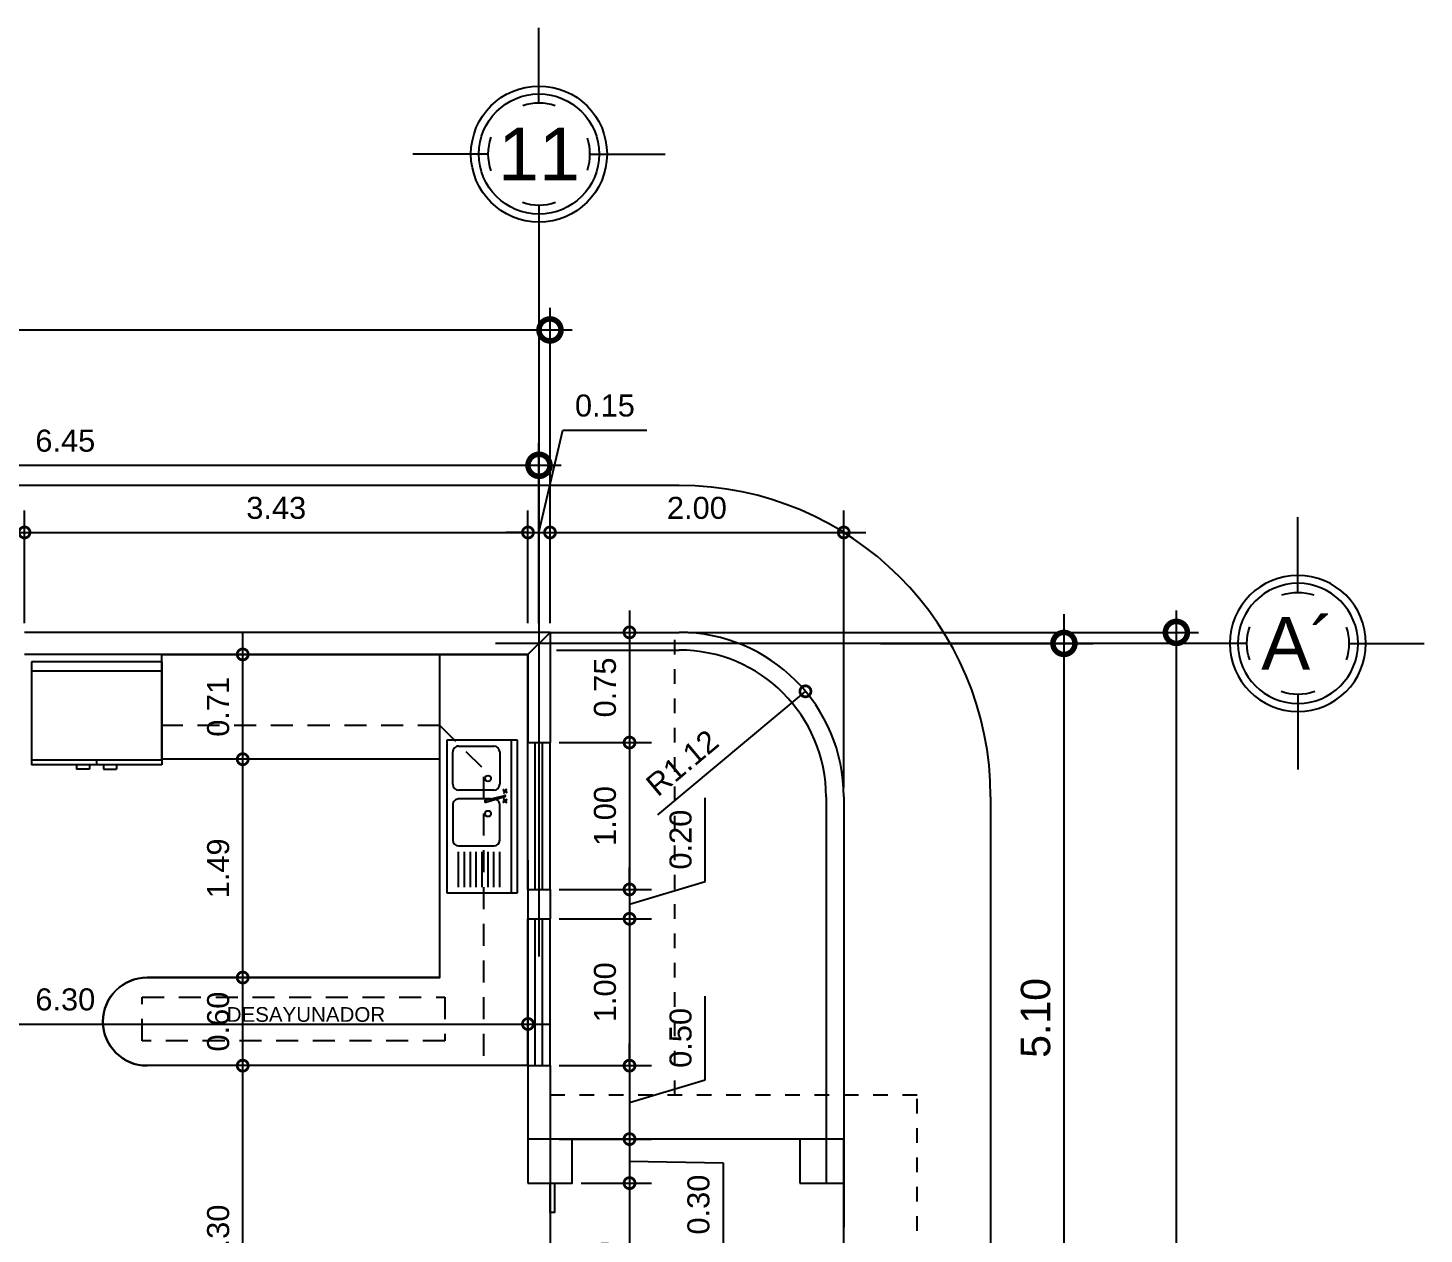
# Model space of a CAD drawing. Header units: inches. Extents: x -370 to 18, y -197 to 199.
# Drawn here: x -302.09 to -292.58, y 85.06 to 93.28 of the extents above; entities that cross this region are included whole.
import ezdxf
from ezdxf.enums import TextEntityAlignment as Align

# ---------------------------------------------------------------- set-up
doc = ezdxf.new("R2010")
doc.units = ezdxf.units.IN
doc.header["$MEASUREMENT"] = 0
doc.header["$PDMODE"] = 34
doc.header["$PDSIZE"] = 0.2
for name, pattern in [('CENTER2', [28.575, 19.05, -3.175, 3.175, -3.175]), ('DASHED', [0.75, 0.5, -0.25]), ('RAYITAS', [0.375, 0.25, -0.125])]:
    doc.linetypes.add(name, pattern=pattern)
for name, color, linetype in [('artefactos', 1, 'Continuous'), ('aux2', 194, 'Continuous'), ('MUEBLES', 7, 'Continuous')]:
    doc.layers.add(name, color=color, linetype=linetype)
doc.styles.get("Standard").update_dxf_attribs({"font": 'arial.ttf'})
doc.dimstyles.new('E100', dxfattribs={"dimtxt": 0.15, "dimasz": 0.15, "dimexe": 0.15, "dimexo": 0.0625, "dimgap": 0.09, "dimtad": 1, "dimzin": 0, "dimdsep": 46, "dimtxsty": 'Standard', "dimblk": 'DOTSMALL', "dimcen": 0.09, "dimdle": 0.15, "dimclrd": 1, "dimclre": 1, "dimclrt": 2, "dimazin": 0, "dimtfac": 1, "dimtofl": 0, "dimtmove": 1, "dimatfit": 1, "dimldrblk": 'OPEN90', "dimfxl": 1, "dimtolj": 1, "dimtzin": 0, "dimarcsym": 0})

# ---------------------------------------------------------------- blocks, each defined once
blk = doc.blocks.new('lp')
at = {"layer": 'artefactos', "color": 1}
for p, q in [((687.89, 606.665), (687.89, 605.365)), ((688.49, 606.665), (687.89, 606.665)), ((687.94, 606.665), (687.94, 605.365)), ((688.49, 605.365), (688.49, 606.665)), ((688.04, 606.215), (688.04, 605.915)), ((688.39, 606.265), (688.09, 606.265)), ((688.44, 605.915), (688.44, 606.215)), ((688.159, 605.892), (687.994, 605.844)), ((688.163, 605.876), (687.996, 605.835)), ((688.116, 605.865), (688.19, 605.865)), ((688.19, 605.865), (688.39, 605.865)), ((688.04, 605.465), (688.04, 605.74)), ((688.09, 605.79), (688.19, 605.79)), ((688.19, 605.79), (688.39, 605.79)), ((688.44, 605.74), (688.44, 605.465)), ((688.39, 605.415), (688.09, 605.415)), ((687.89, 605.365), (688.49, 605.365))]:
    blk.add_line(p, q, dxfattribs=at)
for centre, radius, start, end in [((688.09, 606.215), 0.05, 90, 180), ((688.39, 606.215), 0.05, 0, 90), ((687.995, 605.84), 0.00485, 105, 285), ((688.09, 605.915), 0.05, 180, 250.9242), ((688.161, 605.884), 0.00791, 282.4753, 107.5247), ((688.39, 605.915), 0.05, 270, 0), ((688.09, 605.74), 0.05, 90, 180), ((688.39, 605.74), 0.05, 0, 90), ((688.09, 605.465), 0.05, 180, 270), ((688.39, 605.465), 0.05, 270, 0)]:
    blk.add_arc(centre, radius, start, end, dxfattribs=at)
at = {"layer": 'aux2', "color": 1}
for p, q in [((688.04, 606.615), (688.04, 606.315)), ((688.04, 606.615), (688.04, 606.315)), ((688.04, 606.615), (688.04, 606.315)), ((688.04, 606.615), (688.04, 606.315)), ((688.09, 606.615), (688.09, 606.315)), ((688.14, 606.615), (688.14, 606.315)), ((688.19, 606.615), (688.19, 606.315)), ((688.24, 606.615), (688.24, 606.315)), ((688.29, 606.615), (688.29, 606.315)), ((688.34, 606.615), (688.34, 606.315)), ((688.39, 606.615), (688.39, 606.315)), ((687.988, 605.879), (687.98, 605.873)), ((687.991, 605.874), (687.983, 605.869)), ((687.984, 605.892), (687.989, 605.885)), ((687.988, 605.895), (687.993, 605.888)), ((687.997, 605.873), (688.002, 605.866)), ((688.007, 605.892), (687.999, 605.887)), ((688.001, 605.876), (688.006, 605.869)), ((688.01, 605.887), (688.002, 605.882)), ((687.988, 605.801), (687.98, 605.806)), ((687.991, 605.805), (687.983, 605.81)), ((687.984, 605.787), (687.989, 605.794)), ((687.988, 605.784), (687.993, 605.792)), ((687.997, 605.806), (688.002, 605.813)), ((688.007, 605.787), (687.999, 605.793)), ((688.001, 605.803), (688.006, 605.81)), ((688.01, 605.792), (688.002, 605.797))]:
    blk.add_line(p, q, dxfattribs=at)
for centre, radius in [((688.14, 605.99), 0.025), ((687.995, 605.88), 0.00381), ((687.995, 605.799), 0.00381), ((688.14, 605.69), 0.025)]:
    blk.add_circle(centre, radius, dxfattribs=at)
for centre, radius, start, end in [((687.982, 605.871), 0.00259, 125, 305), ((687.986, 605.894), 0.00259, 35, 215), ((687.984, 605.882), 0.0051, 312.2939, 27.7061), ((687.993, 605.87), 0.0051, 42.2939, 117.7061), ((687.997, 605.891), 0.0051, 222.2939, 297.7061), ((688.006, 605.879), 0.0051, 132.2939, 207.7061), ((688.004, 605.867), 0.00259, 215, 35), ((688.008, 605.89), 0.00259, 305, 125), ((687.982, 605.808), 0.00259, 55, 235), ((687.986, 605.786), 0.00259, 145, 325), ((687.984, 605.797), 0.0051, 332.2939, 47.7061), ((687.993, 605.809), 0.0051, 242.2939, 317.7061), ((687.997, 605.788), 0.0051, 62.2939, 137.7061), ((688.006, 605.801), 0.0051, 152.2939, 227.7061), ((688.004, 605.812), 0.00259, 325, 145), ((688.008, 605.79), 0.00259, 235, 55)]:
    blk.add_arc(centre, radius, start, end, dxfattribs=at)
blk = doc.blocks.new('A$C78C0248E')
at = {"layer": 'artefactos', "color": 2}
for p, q in [((0.2442, 0.2627), (-0.3245, 0.2627)), ((-0.3245, 0.2627), (-0.3245, -0.1859)), ((0.2442, 0.2627), (0.2442, -0.1859)), ((0.2442, 0.2227), (-0.3245, 0.2227)), ((0.2442, -0.1659), (-0.3245, -0.1659)), ((-0.0402, -0.1659), (-0.0402, -0.1859)), ((0.2442, -0.1859), (-0.3245, -0.1859)), ((-0.1274, -0.1859), (-0.1274, -0.2059)), ((-0.0712, -0.2059), (-0.1274, -0.2059)), ((-0.0712, -0.1859), (-0.0712, -0.2059)), ((-0.0091, -0.1859), (-0.0091, -0.2059)), ((-0.0091, -0.2059), (0.0471, -0.2059)), ((0.0471, -0.1859), (0.0471, -0.2059))]:
    blk.add_line(p, q, dxfattribs=at)
blk = doc.blocks.new('EJE NORTE NUEVO')
at = {"color": 8}
for p, q in [((0, 3.2523), (0, 3.7639)), ((-0.3472, 2.9051), (-0.8588, 2.9051)), ((0.3472, 2.9051), (0.8588, 2.9051))]:
    blk.add_line(p, q, dxfattribs=at)
at = {"color": 2, "linetype": 'CENTER2'}
blk.add_line((0, 2.5579), (0, -2.5579), dxfattribs=at)
at = {"color": 8}
blk.add_circle((0, 2.9051), 0.4631, dxfattribs=at)
at = {"color": 4}
blk.add_circle((0, 2.9051), 0.4093, dxfattribs=at)
at = {"color": 8}
for start, end in [(71.41612, 108.58388), (160.69933, 199.27842), (341.76936, 18.25289), (251.05257, 288.94743)]:
    blk.add_arc((0, 2.9051), 0.3472, start, end, dxfattribs=at)
at = {"color": 4}
blk.add_attdef('A', text='', height=0.3581, dxfattribs=at).set_placement((0, 2.9051), align=Align.MIDDLE_CENTER)
blk = doc.blocks.new('_DotSmall')
at = {"color": 0, "linetype": 'ByBlock', "const_width": 0.5}
blk.add_lwpolyline([(-0.0625, 0, 1), (0.0625, 0, 1)], format="xyb", close=True, dxfattribs=at)
blk = doc.blocks.new('*D471')
at = {"color": 1, "lineweight": -2, "transparency": 16777216}
for p, q in [((10.475, 9.0625), (10.475, 10.2878)), ((16.925, 9.0625), (16.925, 10.2878)), ((10.325, 10.1378), (17.075, 10.1378))]:
    blk.add_line(p, q, dxfattribs=at)
at = {"layer": 'DEFPOINTS', "color": 0, "transparency": 16777216}
for p in [(16.925, 10.1378), (10.475, 9), (16.925, 9)]:
    blk.add_point(p, dxfattribs=at)
at = {"color": 1, "lineweight": -2, "transparency": 16777216, "xscale": 0.3, "yscale": 0.3, "zscale": 0.3, "rotation": 180}
blk.add_blockref('_DotSmall', (10.475, 10.1378), dxfattribs=at)
at = {"color": 1, "lineweight": -2, "transparency": 16777216, "xscale": 0.3, "yscale": 0.3, "zscale": 0.3}
blk.add_blockref('_DotSmall', (16.925, 10.1378), dxfattribs=at)
at = {"color": 2, "transparency": 16777216, "insert": (13.7, 10.3044), "char_height": 0.15, "attachment_point": 5}
blk.add_mtext('\\A1;6.45', dxfattribs=at)
blk = doc.blocks.new('_Open90')
at = {"color": 0, "linetype": 'ByBlock', "lineweight": -2}
for p, q in [((0, 0), (-1, 0)), ((-0.5, 0.5), (0, 0)), ((0, 0), (-0.5, -0.5))]:
    blk.add_line(p, q, dxfattribs=at)
blk = doc.blocks.new('*D472')
at = {"color": 1, "lineweight": -2, "transparency": 16777216}
for p, q in [((0, 9.0625), (0, 11.2093)), ((17, 9.0625), (17, 11.2093)), ((-0.15, 11.0593), (17.15, 11.0593))]:
    blk.add_line(p, q, dxfattribs=at)
at = {"layer": 'DEFPOINTS', "color": 0, "transparency": 16777216}
for p in [(17, 11.0593), (0, 9), (17, 9)]:
    blk.add_point(p, dxfattribs=at)
at = {"color": 1, "lineweight": -2, "transparency": 16777216, "xscale": 0.3, "yscale": 0.3, "zscale": 0.3, "rotation": 180}
blk.add_blockref('_DotSmall', (0, 11.0593), dxfattribs=at)
at = {"color": 1, "lineweight": -2, "transparency": 16777216, "xscale": 0.3, "yscale": 0.3, "zscale": 0.3}
blk.add_blockref('_DotSmall', (17, 11.0593), dxfattribs=at)
at = {"color": 2, "transparency": 16777216, "insert": (8.5, 11.2259), "char_height": 0.15, "attachment_point": 5}
blk.add_mtext('\\A1;17.00', dxfattribs=at)
blk = doc.blocks.new('*D140')
at = {"color": 1, "lineweight": -2, "transparency": 16777216}
for p, q in [((-221.5145, 114.4091), (-221.5145, 108.9091)), ((-222.764, 114.2091), (-221.3145, 114.2091)), ((-222.764, 109.1091), (-221.3145, 109.1091))]:
    blk.add_line(p, q, dxfattribs=at)
at = {"layer": 'DEFPOINTS', "color": 0, "transparency": 16777216}
for p in [(-222.8265, 114.2091), (-222.8265, 109.1091), (-221.5145, 109.1091)]:
    blk.add_point(p, dxfattribs=at)
at = {"color": 1, "lineweight": -2, "transparency": 16777216, "xscale": 0.3, "yscale": 0.3, "zscale": 0.3}
for p, rotation in [((-221.5145, 114.2091), 90), ((-221.5145, 109.1091), 270)]:
    blk.add_blockref('_DotSmall', p, dxfattribs=dict(at, rotation=rotation))
at = {"color": 2, "transparency": 16777216, "insert": (-221.7066, 111.6591), "char_height": 0.2, "attachment_point": 5, "rotation": 90}
blk.add_mtext('\\A1;5.10', dxfattribs=at)
blk = doc.blocks.new('*D477')
at = {"color": 1, "lineweight": -2, "transparency": 16777216}
for p, q in [((21.2644, -0.15), (21.2644, 9.15)), ((17.9425, 9), (21.4144, 9)), ((19.0625, 0), (21.4144, 0))]:
    blk.add_line(p, q, dxfattribs=at)
at = {"layer": 'DEFPOINTS', "color": 0, "transparency": 16777216}
for p in [(17.88, 9), (21.2644, 9), (19, 0)]:
    blk.add_point(p, dxfattribs=at)
at = {"color": 1, "lineweight": -2, "transparency": 16777216, "xscale": 0.3, "yscale": 0.3, "zscale": 0.3}
for p, rotation in [((21.2644, 9), 90), ((21.2644, 0), 270)]:
    blk.add_blockref('_DotSmall', p, dxfattribs=dict(at, rotation=rotation))
at = {"color": 2, "transparency": 16777216, "insert": (21.0978, 4.5), "char_height": 0.15, "attachment_point": 5, "rotation": 90}
blk.add_mtext('\\A1;9.00', dxfattribs=at)
blk = doc.blocks.new('*D160')
at = {"color": 1, "lineweight": -2, "transparency": 16777216}
for p, q in [((-303.3087, 89.2234), (-303.3087, 89.9913)), ((-302.1087, 89.2234), (-302.1087, 89.9913)), ((-303.4587, 89.8413), (-301.9587, 89.8413))]:
    blk.add_line(p, q, dxfattribs=at)
at = {"layer": 'DEFPOINTS', "color": 0, "transparency": 16777216}
for p in [(-302.1087, 89.8413), (-303.3087, 89.1609), (-302.1087, 89.1609)]:
    blk.add_point(p, dxfattribs=at)
at = {"color": 1, "lineweight": -2, "transparency": 16777216, "xscale": 0.15, "yscale": 0.15, "zscale": 0.15, "rotation": 180}
blk.add_blockref('_DotSmall', (-303.3087, 89.8413), dxfattribs=at)
at = {"color": 1, "lineweight": -2, "transparency": 16777216, "xscale": 0.15, "yscale": 0.15, "zscale": 0.15}
blk.add_blockref('_DotSmall', (-302.1087, 89.8413), dxfattribs=at)
at = {"color": 2, "transparency": 16777216, "insert": (-302.7087, 90.0078), "char_height": 0.15, "attachment_point": 5}
blk.add_mtext('\\A1;1.20', dxfattribs=at)
blk = doc.blocks.new('*D161')
at = {"color": 1, "lineweight": -2, "transparency": 16777216}
for p, q in [((-302.1087, 89.2234), (-302.1087, 89.9913)), ((-298.6809, 89.2234), (-298.6809, 89.9913)), ((-302.2587, 89.8413), (-298.5309, 89.8413))]:
    blk.add_line(p, q, dxfattribs=at)
at = {"layer": 'DEFPOINTS', "color": 0, "transparency": 16777216}
for p in [(-298.6809, 89.8413), (-302.1087, 89.1609), (-298.6809, 89.1609)]:
    blk.add_point(p, dxfattribs=at)
at = {"color": 1, "lineweight": -2, "transparency": 16777216, "xscale": 0.15, "yscale": 0.15, "zscale": 0.15, "rotation": 180}
blk.add_blockref('_DotSmall', (-302.1087, 89.8413), dxfattribs=at)
at = {"color": 1, "lineweight": -2, "transparency": 16777216, "xscale": 0.15, "yscale": 0.15, "zscale": 0.15}
blk.add_blockref('_DotSmall', (-298.6809, 89.8413), dxfattribs=at)
at = {"color": 2, "transparency": 16777216, "insert": (-300.3948, 90.0079), "char_height": 0.15, "attachment_point": 5}
blk.add_mtext('\\A1;3.43', dxfattribs=at)
blk = doc.blocks.new('*D162')
at = {"color": 1, "lineweight": -2, "transparency": 16777216}
for p, q in [((-298.6059, 89.8413), (-298.4425, 90.5381)), ((-298.4425, 90.5381), (-297.8717, 90.5381)), ((-298.6809, 89.2234), (-298.6809, 89.9913)), ((-298.5309, 89.2234), (-298.5309, 89.9913)), ((-298.6809, 89.8413), (-298.8309, 89.8413)), ((-298.6809, 89.8413), (-298.5309, 89.8413)), ((-298.5309, 89.8413), (-298.3809, 89.8413))]:
    blk.add_line(p, q, dxfattribs=at)
at = {"layer": 'DEFPOINTS', "color": 0, "transparency": 16777216}
for p in [(-298.5309, 89.8413), (-298.6809, 89.1609), (-298.5309, 89.1609)]:
    blk.add_point(p, dxfattribs=at)
at = {"color": 1, "lineweight": -2, "transparency": 16777216, "xscale": 0.15, "yscale": 0.15, "zscale": 0.15}
blk.add_blockref('_DotSmall', (-298.6809, 89.8413), dxfattribs=at)
at = {"color": 1, "lineweight": -2, "transparency": 16777216, "xscale": 0.15, "yscale": 0.15, "zscale": 0.15, "rotation": 180}
blk.add_blockref('_DotSmall', (-298.5309, 89.8413), dxfattribs=at)
at = {"color": 2, "transparency": 16777216, "insert": (-298.1571, 90.7047), "char_height": 0.15, "attachment_point": 5}
blk.add_mtext('\\A1;0.15', dxfattribs=at)
blk = doc.blocks.new('*D163')
at = {"color": 1, "lineweight": -2, "transparency": 16777216}
for p, q in [((-298.5309, 89.2234), (-298.5309, 89.9913)), ((-296.5309, 88.1034), (-296.5309, 89.9913)), ((-298.6809, 89.8413), (-296.3809, 89.8413))]:
    blk.add_line(p, q, dxfattribs=at)
at = {"layer": 'DEFPOINTS', "color": 0, "transparency": 16777216}
for p in [(-296.5309, 89.8413), (-298.5309, 89.1609), (-296.5309, 88.0409)]:
    blk.add_point(p, dxfattribs=at)
at = {"color": 1, "lineweight": -2, "transparency": 16777216, "xscale": 0.15, "yscale": 0.15, "zscale": 0.15, "rotation": 180}
blk.add_blockref('_DotSmall', (-298.5309, 89.8413), dxfattribs=at)
at = {"color": 1, "lineweight": -2, "transparency": 16777216, "xscale": 0.15, "yscale": 0.15, "zscale": 0.15}
blk.add_blockref('_DotSmall', (-296.5309, 89.8413), dxfattribs=at)
at = {"color": 2, "transparency": 16777216, "insert": (-297.5309, 90.0078), "char_height": 0.15, "attachment_point": 5}
blk.add_mtext('\\A1;2.00', dxfattribs=at)
blk = doc.blocks.new('*D171')
at = {"color": 1, "lineweight": -2, "transparency": 16777216}
for p, q in [((-304.9809, 86.7042), (-304.9809, 86.3445)), ((-298.6809, 86.557), (-298.6809, 86.6445)), ((-305.1309, 86.4945), (-298.5309, 86.4945))]:
    blk.add_line(p, q, dxfattribs=at)
at = {"layer": 'DEFPOINTS', "color": 0, "transparency": 16777216}
for p in [(-304.9809, 86.7667), (-298.6809, 86.4945), (-298.6809, 86.4945)]:
    blk.add_point(p, dxfattribs=at)
at = {"color": 1, "lineweight": -2, "transparency": 16777216, "xscale": 0.15, "yscale": 0.15, "zscale": 0.15, "rotation": 180}
blk.add_blockref('_DotSmall', (-304.9809, 86.4945), dxfattribs=at)
at = {"color": 1, "lineweight": -2, "transparency": 16777216, "xscale": 0.15, "yscale": 0.15, "zscale": 0.15}
blk.add_blockref('_DotSmall', (-298.6809, 86.4945), dxfattribs=at)
at = {"color": 2, "transparency": 16777216, "insert": (-301.8309, 86.6611), "char_height": 0.15, "attachment_point": 5}
blk.add_mtext('\\A1;6.30', dxfattribs=at)
blk = doc.blocks.new('*D211')
at = {"color": 1, "lineweight": -2, "transparency": 16777216}
for p, q in [((-300.6229, 83.7609), (-300.6229, 86.3609)), ((-300.6854, 86.2109), (-300.7729, 86.2109)), ((-299.8934, 83.9109), (-300.7729, 83.9109))]:
    blk.add_line(p, q, dxfattribs=at)
at = {"layer": 'DEFPOINTS', "color": 0, "transparency": 16777216}
for p in [(-300.6229, 86.2109), (-300.6229, 86.2109), (-299.8309, 83.9109)]:
    blk.add_point(p, dxfattribs=at)
at = {"color": 1, "lineweight": -2, "transparency": 16777216, "xscale": 0.15, "yscale": 0.15, "zscale": 0.15}
for p, rotation in [((-300.6229, 86.2109), 90), ((-300.6229, 83.9109), 270)]:
    blk.add_blockref('_DotSmall', p, dxfattribs=dict(at, rotation=rotation))
at = {"color": 2, "transparency": 16777216, "insert": (-300.7896, 85.0609), "char_height": 0.15, "attachment_point": 5, "rotation": 90}
blk.add_mtext('\\A1;2.30', dxfattribs=at)
blk = doc.blocks.new('*D212')
at = {"color": 1, "lineweight": -2, "transparency": 16777216}
for p, q in [((-300.6229, 86.0609), (-300.6229, 86.9609)), ((-300.6854, 86.8109), (-300.7729, 86.8109)), ((-300.6854, 86.2109), (-300.7729, 86.2109))]:
    blk.add_line(p, q, dxfattribs=at)
at = {"layer": 'DEFPOINTS', "color": 0, "transparency": 16777216}
for p in [(-300.6229, 86.8109), (-300.6229, 86.8109), (-300.6229, 86.2109)]:
    blk.add_point(p, dxfattribs=at)
at = {"color": 1, "lineweight": -2, "transparency": 16777216, "xscale": 0.15, "yscale": 0.15, "zscale": 0.15}
for p, rotation in [((-300.6229, 86.8109), 90), ((-300.6229, 86.2109), 270)]:
    blk.add_blockref('_DotSmall', p, dxfattribs=dict(at, rotation=rotation))
at = {"color": 2, "transparency": 16777216, "insert": (-300.7895, 86.5109), "char_height": 0.15, "attachment_point": 5, "rotation": 90}
blk.add_mtext('\\A1;0.60', dxfattribs=at)
blk = doc.blocks.new('*D213')
at = {"color": 1, "lineweight": -2, "transparency": 16777216}
for p, q in [((-300.6229, 86.6609), (-300.6229, 88.4475)), ((-300.6854, 88.2975), (-300.7729, 88.2975)), ((-300.6854, 86.8109), (-300.7729, 86.8109))]:
    blk.add_line(p, q, dxfattribs=at)
at = {"layer": 'DEFPOINTS', "color": 0, "transparency": 16777216}
for p in [(-300.6229, 88.2975), (-300.6229, 88.2975), (-300.6229, 86.8109)]:
    blk.add_point(p, dxfattribs=at)
at = {"color": 1, "lineweight": -2, "transparency": 16777216, "xscale": 0.15, "yscale": 0.15, "zscale": 0.15}
for p, rotation in [((-300.6229, 88.2975), 90), ((-300.6229, 86.8109), 270)]:
    blk.add_blockref('_DotSmall', p, dxfattribs=dict(at, rotation=rotation))
at = {"color": 2, "transparency": 16777216, "insert": (-300.7895, 87.5542), "char_height": 0.15, "attachment_point": 5, "rotation": 90}
blk.add_mtext('\\A1;1.49', dxfattribs=at)
blk = doc.blocks.new('*D214')
at = {"color": 1, "lineweight": -2, "transparency": 16777216}
for p, q in [((-300.6229, 88.1475), (-300.6229, 89.1609)), ((-300.6854, 89.0109), (-300.7729, 89.0109)), ((-300.6854, 88.2975), (-300.7729, 88.2975))]:
    blk.add_line(p, q, dxfattribs=at)
at = {"layer": 'DEFPOINTS', "color": 0, "transparency": 16777216}
for p in [(-300.6229, 89.0109), (-300.6229, 89.0109), (-300.6229, 88.2975)]:
    blk.add_point(p, dxfattribs=at)
at = {"color": 1, "lineweight": -2, "transparency": 16777216, "xscale": 0.15, "yscale": 0.15, "zscale": 0.15}
for p, rotation in [((-300.6229, 89.0109), 90), ((-300.6229, 88.2975), 270)]:
    blk.add_blockref('_DotSmall', p, dxfattribs=dict(at, rotation=rotation))
at = {"color": 2, "transparency": 16777216, "insert": (-300.7895, 88.6542), "char_height": 0.15, "attachment_point": 5, "rotation": 90}
blk.add_mtext('\\A1;0.71', dxfattribs=at)
blk = doc.blocks.new('*D218')
at = {"color": 1, "lineweight": -2, "transparency": 16777216}
for p, q in [((-297.9896, 89.3109), (-297.9896, 88.2609)), ((-298.4684, 89.1609), (-297.8396, 89.1609)), ((-298.4684, 88.4109), (-297.8396, 88.4109))]:
    blk.add_line(p, q, dxfattribs=at)
at = {"layer": 'DEFPOINTS', "color": 0, "transparency": 16777216}
for p in [(-298.5309, 89.1609), (-298.5309, 88.4109), (-297.9896, 88.4109)]:
    blk.add_point(p, dxfattribs=at)
at = {"color": 1, "lineweight": -2, "transparency": 16777216, "xscale": 0.15, "yscale": 0.15, "zscale": 0.15}
for p, rotation in [((-297.9896, 89.1609), 90), ((-297.9896, 88.4109), 270)]:
    blk.add_blockref('_DotSmall', p, dxfattribs=dict(at, rotation=rotation))
at = {"color": 2, "transparency": 16777216, "insert": (-298.1562, 88.7859), "char_height": 0.15, "attachment_point": 5, "rotation": 90}
blk.add_mtext('\\A1;0.75', dxfattribs=at)
blk = doc.blocks.new('*D219')
at = {"color": 1, "lineweight": -2, "transparency": 16777216}
for p, q in [((-297.9896, 88.5609), (-297.9896, 87.2609)), ((-298.4684, 88.4109), (-297.8396, 88.4109)), ((-298.4684, 87.4109), (-297.8396, 87.4109))]:
    blk.add_line(p, q, dxfattribs=at)
at = {"layer": 'DEFPOINTS', "color": 0, "transparency": 16777216}
for p in [(-298.5309, 88.4109), (-298.5309, 87.4109), (-297.9896, 87.4109)]:
    blk.add_point(p, dxfattribs=at)
at = {"color": 1, "lineweight": -2, "transparency": 16777216, "xscale": 0.15, "yscale": 0.15, "zscale": 0.15}
for p, rotation in [((-297.9896, 88.4109), 90), ((-297.9896, 87.4109), 270)]:
    blk.add_blockref('_DotSmall', p, dxfattribs=dict(at, rotation=rotation))
at = {"color": 2, "transparency": 16777216, "insert": (-298.1562, 87.9109), "char_height": 0.15, "attachment_point": 5, "rotation": 90}
blk.add_mtext('\\A1;1.00', dxfattribs=at)
blk = doc.blocks.new('*D220')
at = {"color": 1, "lineweight": -2, "transparency": 16777216}
for p, q in [((-297.4749, 87.4653), (-297.4749, 88.0344)), ((-297.9896, 87.4109), (-297.9896, 87.5609)), ((-297.9896, 87.3109), (-297.4749, 87.4653)), ((-298.4684, 87.4109), (-297.8396, 87.4109)), ((-297.9896, 87.4109), (-297.9896, 87.2109)), ((-298.4684, 87.2109), (-297.8396, 87.2109)), ((-297.9896, 87.2109), (-297.9896, 87.0609))]:
    blk.add_line(p, q, dxfattribs=at)
at = {"layer": 'DEFPOINTS', "color": 0, "transparency": 16777216}
for p in [(-298.5309, 87.4109), (-298.5309, 87.2109), (-297.9896, 87.2109)]:
    blk.add_point(p, dxfattribs=at)
at = {"color": 1, "lineweight": -2, "transparency": 16777216, "xscale": 0.15, "yscale": 0.15, "zscale": 0.15}
for p, rotation in [((-297.9896, 87.4109), 270), ((-297.9896, 87.2109), 90)]:
    blk.add_blockref('_DotSmall', p, dxfattribs=dict(at, rotation=rotation))
at = {"color": 2, "transparency": 16777216, "insert": (-297.6414, 87.7499), "char_height": 0.15, "attachment_point": 5, "rotation": 90}
blk.add_mtext('\\A1;0.20', dxfattribs=at)
blk = doc.blocks.new('*D221')
at = {"color": 1, "lineweight": -2, "transparency": 16777216}
for p, q in [((-297.9896, 87.3609), (-297.9896, 86.0609)), ((-298.4684, 87.2109), (-297.8396, 87.2109)), ((-298.4684, 86.2109), (-297.8396, 86.2109))]:
    blk.add_line(p, q, dxfattribs=at)
at = {"layer": 'DEFPOINTS', "color": 0, "transparency": 16777216}
for p in [(-298.5309, 87.2109), (-298.5309, 86.2109), (-297.9896, 86.2109)]:
    blk.add_point(p, dxfattribs=at)
at = {"color": 1, "lineweight": -2, "transparency": 16777216, "xscale": 0.15, "yscale": 0.15, "zscale": 0.15}
for p, rotation in [((-297.9896, 87.2109), 90), ((-297.9896, 86.2109), 270)]:
    blk.add_blockref('_DotSmall', p, dxfattribs=dict(at, rotation=rotation))
at = {"color": 2, "transparency": 16777216, "insert": (-298.1562, 86.7109), "char_height": 0.15, "attachment_point": 5, "rotation": 90}
blk.add_mtext('\\A1;1.00', dxfattribs=at)
blk = doc.blocks.new('*D222')
at = {"color": 1, "lineweight": -2, "transparency": 16777216}
for p, q in [((-297.4749, 86.1153), (-297.4749, 86.6844)), ((-297.9896, 86.2109), (-297.9896, 86.3609)), ((-298.4684, 86.2109), (-297.8396, 86.2109)), ((-297.9896, 86.2109), (-297.9896, 85.7109)), ((-297.9896, 85.9609), (-297.4749, 86.1153)), ((-298.4684, 85.7109), (-297.8396, 85.7109)), ((-297.9896, 85.7109), (-297.9896, 85.5609))]:
    blk.add_line(p, q, dxfattribs=at)
at = {"layer": 'DEFPOINTS', "color": 0, "transparency": 16777216}
for p in [(-298.5309, 86.2109), (-298.5309, 85.7109), (-297.9896, 85.7109)]:
    blk.add_point(p, dxfattribs=at)
at = {"color": 1, "lineweight": -2, "transparency": 16777216, "xscale": 0.15, "yscale": 0.15, "zscale": 0.15}
for p, rotation in [((-297.9896, 86.2109), 270), ((-297.9896, 85.7109), 90)]:
    blk.add_blockref('_DotSmall', p, dxfattribs=dict(at, rotation=rotation))
at = {"color": 2, "transparency": 16777216, "insert": (-297.6414, 86.3999), "char_height": 0.15, "attachment_point": 5, "rotation": 90}
blk.add_mtext('\\A1;0.50', dxfattribs=at)
blk = doc.blocks.new('*D223')
at = {"color": 1, "lineweight": -2, "transparency": 16777216}
for p, q in [((-297.9896, 85.8609), (-297.9896, 85.2609)), ((-298.4684, 85.7109), (-297.8396, 85.7109)), ((-297.9896, 85.5609), (-297.353, 85.5494)), ((-297.353, 85.5494), (-297.353, 84.9803)), ((-298.3184, 85.4109), (-297.8396, 85.4109))]:
    blk.add_line(p, q, dxfattribs=at)
at = {"layer": 'DEFPOINTS', "color": 0, "transparency": 16777216}
for p in [(-298.5309, 85.7109), (-298.3809, 85.4109), (-297.9896, 85.4109)]:
    blk.add_point(p, dxfattribs=at)
at = {"color": 1, "lineweight": -2, "transparency": 16777216, "xscale": 0.15, "yscale": 0.15, "zscale": 0.15}
for p, rotation in [((-297.9896, 85.7109), 90), ((-297.9896, 85.4109), 270)]:
    blk.add_blockref('_DotSmall', p, dxfattribs=dict(at, rotation=rotation))
at = {"color": 2, "transparency": 16777216, "insert": (-297.5196, 85.2649), "char_height": 0.15, "attachment_point": 5, "rotation": 90}
blk.add_mtext('\\A1;0.30', dxfattribs=at)
blk = doc.blocks.new('*D224')
at = {"color": 1, "lineweight": -2, "transparency": 16777216}
for p, q in [((-297.9896, 85.5609), (-297.9896, 84.0609)), ((-298.3184, 85.4109), (-297.8396, 85.4109)), ((-298.3184, 84.2109), (-297.8396, 84.2109))]:
    blk.add_line(p, q, dxfattribs=at)
at = {"layer": 'DEFPOINTS', "color": 0, "transparency": 16777216}
for p in [(-298.3809, 85.4109), (-298.3809, 84.2109), (-297.9896, 84.2109)]:
    blk.add_point(p, dxfattribs=at)
at = {"color": 1, "lineweight": -2, "transparency": 16777216, "xscale": 0.15, "yscale": 0.15, "zscale": 0.15}
for p, rotation in [((-297.9896, 85.4109), 90), ((-297.9896, 84.2109), 270)]:
    blk.add_blockref('_DotSmall', p, dxfattribs=dict(at, rotation=rotation))
at = {"color": 2, "transparency": 16777216, "insert": (-298.1562, 84.8109), "char_height": 0.15, "attachment_point": 5, "rotation": 90}
blk.add_mtext('\\A1;1.20', dxfattribs=at)
blk = doc.blocks.new('*D328')
at = {"color": 1, "lineweight": -2, "transparency": 16777216}
blk.add_line((-297.7979, 87.9179), (-296.7919, 88.7596), dxfattribs=at)
at = {"layer": 'DEFPOINTS', "color": 0, "transparency": 16777216}
for p in [(-296.7919, 88.7596), (-297.6509, 88.0409)]:
    blk.add_point(p, dxfattribs=at)
at = {"color": 1, "lineweight": -2, "transparency": 16777216, "xscale": 0.15, "yscale": 0.15, "zscale": 0.15, "rotation": 39.92134819655762}
blk.add_blockref('_DotSmall', (-296.7919, 88.7596), dxfattribs=at)
at = {"color": 2, "transparency": 16777216, "insert": (-297.6311, 88.273), "char_height": 0.15, "attachment_point": 5, "rotation": 39.92135}
blk.add_mtext('\\A1;R1.12', dxfattribs=at)
blk = doc.blocks.new('A$C4C712806')
at = {"color": 8}
for p, q in [((17.88, 10), (-1.8767, 10)), ((17, 9), (13.4222, 9)), ((16.85, 8.85), (17, 9)), ((17, 9), (17.88, 9)), ((17, 9), (17, 8.25)), ((16.85, 8.85), (13.4222, 8.85)), ((16.25, 6.65), (16.25, 8.85)), ((16.85, 8.85), (16.85, 8.25)), ((17.0431, 8.88), (17.88, 8.88)), ((16.85, 8.25), (17, 8.25)), ((18.88, 7.88), (18.88, 5.25)), ((19, 7.88), (19, 4.95)), ((20, 7.88), (20, -1.1825)), ((16.85, 7.25), (16.85, 7.05)), ((16.85, 7.25), (17, 7.25)), ((17, 7.25), (17, 7.05)), ((16.85, 7.05), (17, 7.05)), ((16.85, 6.05), (16.85, 5.55)), ((16.85, 6.05), (17, 6.05)), ((17, 6.05), (17, 5.55))]:
    blk.add_line(p, q, dxfattribs=at)
at = {"color": 8, "linetype": 'RAYITAS', "ltscale": 0.3}
blk.add_line((17.85, 5.85), (17.85, 8.9936), dxfattribs=at)
at = {"color": 8, "linetype": 'DASHED', "ltscale": 0.3}
for p, q in [((16.25, 8.3664), (14.3565, 8.3664)), ((16.25, 8.3664), (16.55, 8.0664)), ((16.55, 6.1164), (16.55, 8.0664))]:
    blk.add_line(p, q, dxfattribs=at)
at = {"color": 1}
for p, q in [((16.85, 7.25), (16.85, 8.25)), ((17, 7.25), (17, 8.25)), ((16.85, 6.05), (16.85, 7.05)), ((17, 6.05), (17, 7.05))]:
    blk.add_line(p, q, dxfattribs=at)
at = {"color": 2}
for p, q in [((16.9, 7.25), (16.9, 8.25)), ((16.95, 7.25), (16.95, 8.25)), ((16.9, 6.05), (16.9, 7.05)), ((16.95, 6.05), (16.95, 7.05))]:
    blk.add_line(p, q, dxfattribs=at)
at = {"color": 8}
blk.add_lwpolyline([(16.85, 6.05), (14.2565, 6.05, -1), (14.2565, 6.65), (16.25, 6.65), (16.25, 8.1366), (14.3565, 8.1366), (14.3565, 8.85), (16.8463, 8.85), (16.85, 6.05)], format="xyb", dxfattribs=at)
at = {"color": 8, "linetype": 'RAYITAS', "ltscale": 0.3}
blk.add_lwpolyline([(17.3582, 3.516), (17.3582, 3.516), (19.5, 3.525), (19.5, 5.85), (17, 5.85), (17, 5.85)], dxfattribs=at)
at = {"color": 8}
for points in [[(19, 5.55), (17, 5.55), (17, 3.75), (19, 3.75)], [(17, 5.25), (17.0308, 5.25), (17.0308, 5.05), (17, 5.05)]]:
    blk.add_lwpolyline(points, close=True, dxfattribs=at)
for radius in [2.12, 1.12, 1]:
    blk.add_arc((17.88, 7.88), radius, 0, 90, dxfattribs=at)
at = {"layer": 'MUEBLES', "color": 8}
for p, q in [((16.25, 6.65), (14.2565, 6.65)), ((16.85, 6.05), (14.2565, 6.05))]:
    blk.add_line(p, q, dxfattribs=at)
at = {"layer": 'MUEBLES', "color": 8, "linetype": 'DASHED', "ltscale": 0.3}
blk.add_lwpolyline([(16.285, 6.517), (16.285, 6.2198), (14.2238, 6.2198), (14.2238, 6.517)], close=True, dxfattribs=at)
at = {"layer": 'MUEBLES', "color": 8}
for points in [[(16.85, 5.25), (17.15, 5.25), (17.15, 5.55), (16.85, 5.55)], [(18.7, 5.25), (19, 5.25), (19, 5.55), (18.7, 5.55)]]:
    blk.add_lwpolyline(points, close=True, dxfattribs=at)
blk.add_arc((14.2565, 6.35), 0.3, 90, 270, dxfattribs=at)
blk.add_blockref('EJE NORTE NUEVO', (16.925, 9.3518)).add_auto_attribs({'A': '11'})
ref = blk.add_blockref('EJE NORTE NUEVO', (19.1869, 8.925), dxfattribs=dict(xscale=-1, rotation=270))
ref.add_attrib('A', 'A´', dxfattribs={"color": 4, "height": 0.35811}).set_placement((22.092, 8.925), align=Align.MIDDLE_CENTER)
at = {"layer": 'MUEBLES', "color": 8, "xscale": 1.56056294117736, "yscale": 1.56056294117736, "zscale": 1.56056294117736}
blk.add_blockref('A$C78C0248E', (13.9753, 8.3893), dxfattribs=at)
at = {"layer": 'MUEBLES', "color": 8, "xscale": 0.8000000000000114, "yscale": 0.8000000000000114, "zscale": 0.8000000000000114, "rotation": 180}
blk.add_blockref('lp', (567.0901, 492.5579), dxfattribs=at)
at = {"layer": 'MUEBLES', "color": 8, "insert": (15.8777, 6.3473), "char_height": 0.1, "attachment_point": 9}
blk.add_mtext('DESAYUNADOR', dxfattribs=at)
at = {"color": 8}
for base, p1, p2, picture, middle in [((17, 11.0593), (0, 9), (17, 9), '*D472', (8.5, 11.2259)), ((16.925, 10.1378), (10.475, 9), (16.925, 9), '*D471', (13.7, 10.3044))]:
    dim = blk.add_linear_dim(base=base, p1=p1, p2=p2, dimstyle='E100', dxfattribs=at)
    dim.commit()
    dim.dimension.update_dxf_attribs({"geometry": picture, "text_midpoint": middle})
dim = blk.add_linear_dim(base=(21.2644, 9), p1=(19, 0), p2=(17.88, 9), angle=90, dimstyle='E100')
dim.commit()
dim.dimension.update_dxf_attribs({"geometry": '*D477', "text_midpoint": (21.0978, 4.5)})
dim = blk.add_linear_dim(base=(20.4989, 3.825), p1=(19.1869, 8.925), p2=(19.1869, 3.825), angle=90, dimstyle='E100')
dim.commit()
dim.dimension.update_dxf_attribs({"geometry": '*D140', "text_midpoint": (20.3068, 6.375), "insert": (242.0134, -105.2841)})

msp = doc.modelspace()

# ---------------------------------------------------------------- block references
msp.add_blockref('A$C4C712806', (-315.5309, 80.16088))

# ---------------------------------------------------------------- dimensions: what is measured, and where the dimension line sits
dim = msp.add_linear_dim(base=(-298.5309, 89.84125), p1=(-298.6809, 89.16088), p2=(-298.5309, 89.16088), dimstyle='E100')
dim.commit()
dim.dimension.update_dxf_attribs({"geometry": '*D162', "text_midpoint": (-298.35246, 90.53808), "dimtype": 160})
for base, p1, p2, picture, middle in [((-302.10871, 89.84125), (-303.30871, 89.16088), (-302.10871, 89.16088), '*D160', (-302.70871, 90.00784)), ((-298.6809, 89.84125), (-302.10871, 89.16088), (-298.6809, 89.16088), '*D161', (-300.39481, 90.00789)), ((-296.5309, 89.84125), (-298.5309, 89.16088), (-296.5309, 88.04088), '*D163', (-297.5309, 90.00784)), ((-298.6809, 86.49449), (-304.9809, 86.76668), (-298.6809, 86.49449), '*D171', (-301.8309, 86.66113))]:
    dim = msp.add_linear_dim(base=base, p1=p1, p2=p2, dimstyle='E100')
    dim.commit()
    dim.dimension.update_dxf_attribs({"geometry": picture, "text_midpoint": middle})
for base, p1, p2, picture, middle in [((-297.98961, 88.41088), (-298.5309, 89.16088), (-298.5309, 88.41088), '*D218', (-298.1562, 88.78588)), ((-300.62293, 89.01088), (-300.62293, 88.29753), (-300.62293, 89.01088), '*D214', (-300.78951, 88.65421)), ((-297.98961, 87.41088), (-298.5309, 88.41088), (-298.5309, 87.41088), '*D219', (-298.1562, 87.91088)), ((-300.62293, 88.29753), (-300.62293, 86.81088), (-300.62293, 88.29753), '*D213', (-300.78951, 87.55421)), ((-297.98961, 87.21088), (-298.5309, 87.41088), (-298.5309, 87.21088), '*D220', (-297.64144, 87.55531)), ((-297.98961, 86.21088), (-298.5309, 87.21088), (-298.5309, 86.21088), '*D221', (-298.1562, 86.71088)), ((-300.62293, 86.81088), (-300.62293, 86.21088), (-300.62293, 86.81088), '*D212', (-300.78951, 86.51088)), ((-297.98961, 85.71088), (-298.5309, 86.21088), (-298.5309, 85.71088), '*D222', (-297.64144, 86.20531)), ((-300.62293, 86.21088), (-299.8309, 83.91088), (-300.62293, 86.21088), '*D211', (-300.78956, 85.06088)), ((-297.98961, 84.21088), (-298.3809, 85.41088), (-298.3809, 84.21088), '*D224', (-298.1562, 84.81088))]:
    dim = msp.add_linear_dim(base=base, p1=p1, p2=p2, angle=90, dimstyle='E100')
    dim.commit()
    dim.dimension.update_dxf_attribs({"geometry": picture, "text_midpoint": middle})
dim = msp.add_radius_dim(center=(-297.6509, 88.04088), mpoint=(-296.79194, 88.75963), dimstyle='E100')
dim.commit()
dim.dimension.update_dxf_attribs({"geometry": '*D328', "text_midpoint": (-297.52499, 88.14624), "dimtype": 164})
dim = msp.add_linear_dim(base=(-297.98961, 85.41088), p1=(-298.5309, 85.71088), p2=(-298.3809, 85.41088), angle=90, dimstyle='E100')
dim.commit()
dim.dimension.update_dxf_attribs({"geometry": '*D223', "text_midpoint": (-297.35298, 85.45945), "dimtype": 160})

doc.saveas('drawing.dxf')
